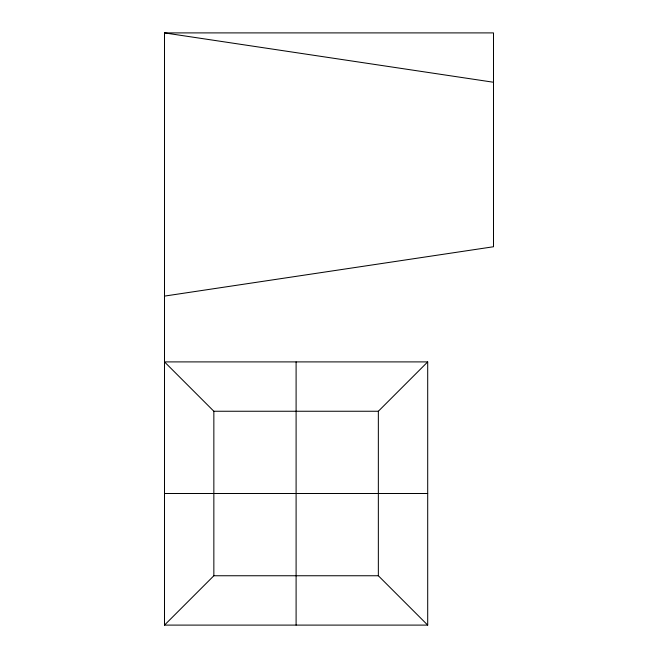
<?xml version="1.0" encoding="UTF-8"?>
<svg xmlns="http://www.w3.org/2000/svg" width="658" height="658" viewBox="0 0 658 658"><rect width="100%" height="100%" fill="white"/><g stroke="black" fill="none" stroke-linecap="round" stroke-linejoin="round"><path stroke-width="0.99" d="M164.5 625.1L213.85 575.75L378.35 575.75L427.7 625.1L164.5 625.1L164.5 32.9L493.5 32.9L493.5 246.75L164.5 296.1M378.35 411.25L427.7 361.9L164.5 361.9L213.85 411.25L378.35 411.25L378.35 575.75M164.5 493.5L427.7 493.5M164.5 32.9L493.5 82.25M427.7 361.9L427.7 625.1M296.1 361.9L296.1 625.1M213.85 411.25L213.85 575.75"/></g></svg>
